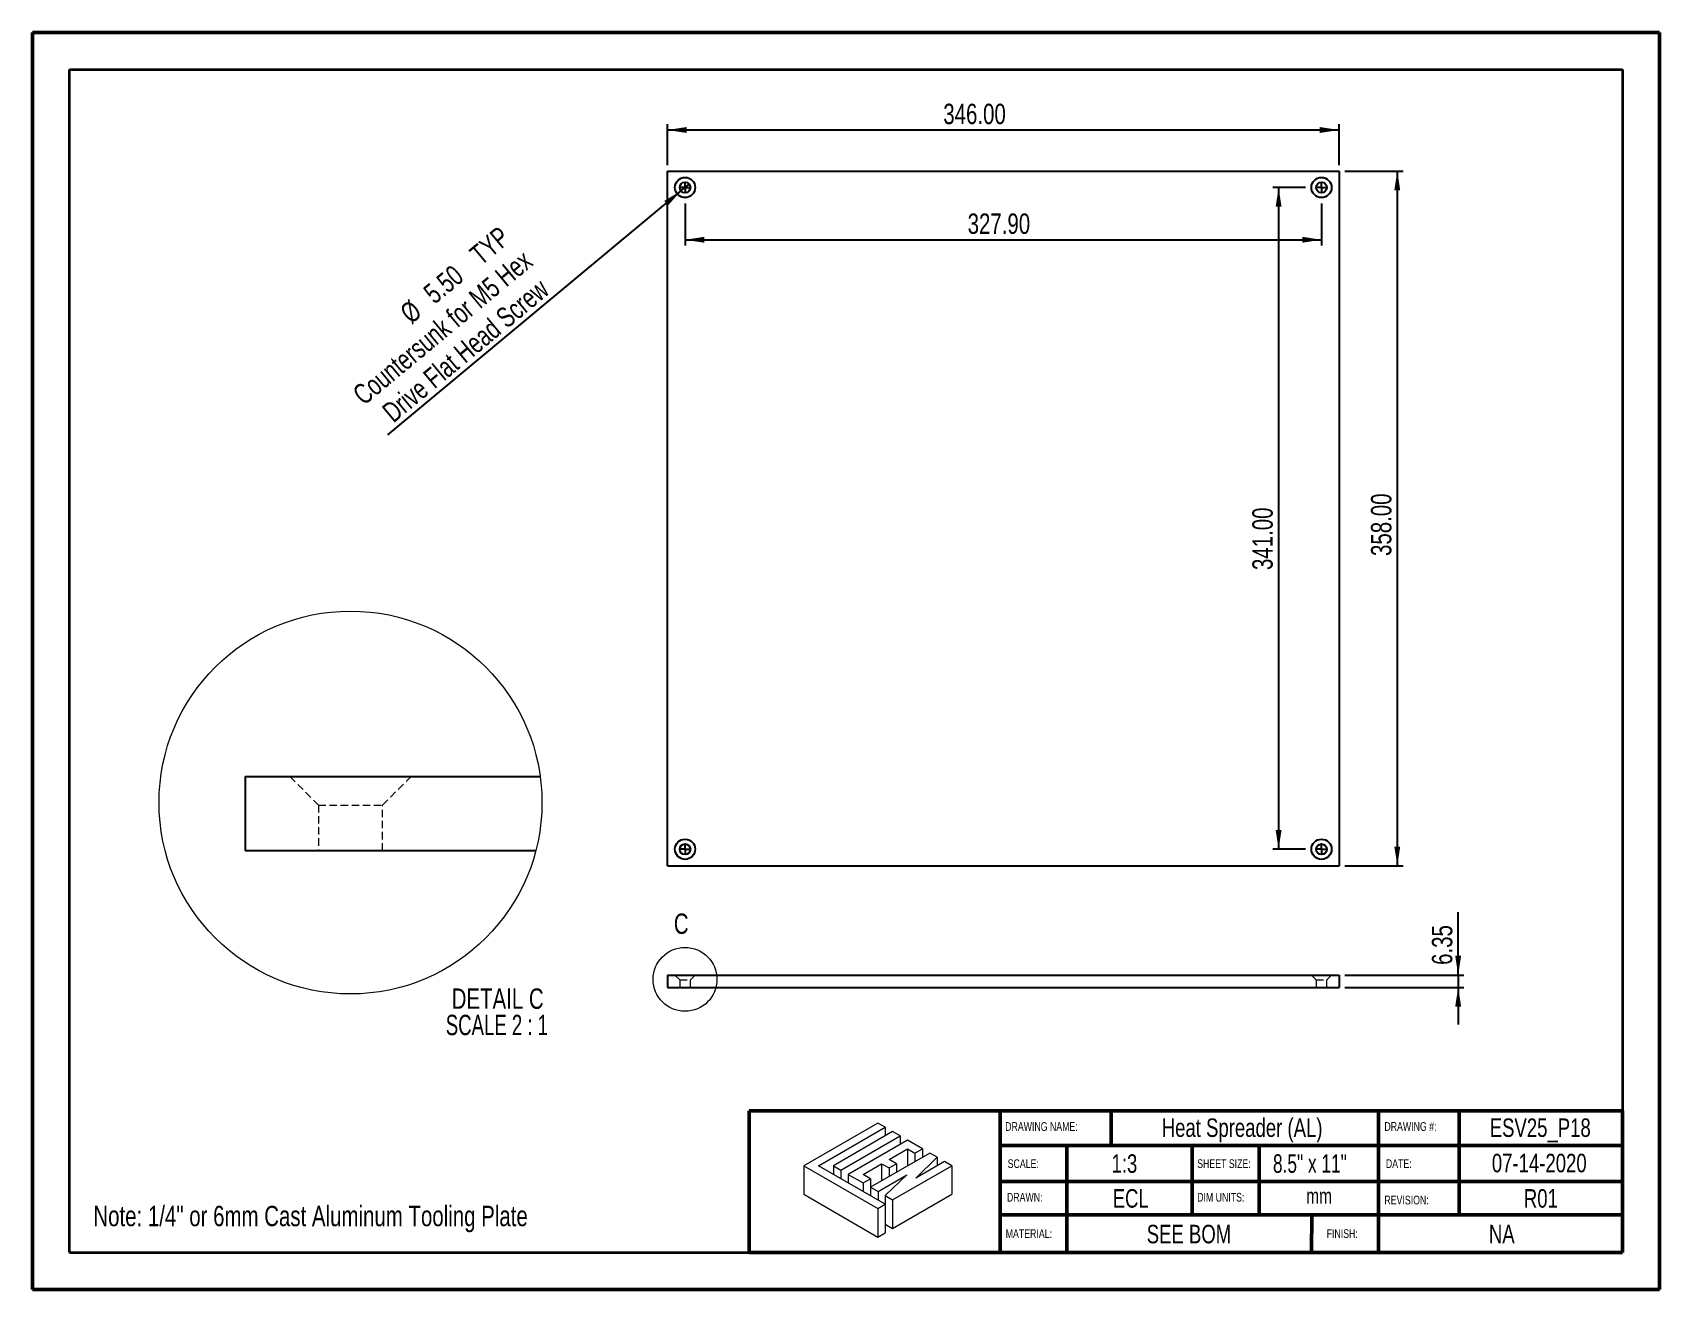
# Model space of a CAD drawing. Header units: millimetres. Extents: x 0 to 279, y 0 to 216.
import ezdxf

# ---------------------------------------------------------------- set-up
doc = ezdxf.new("R2010")
doc.units = ezdxf.units.MM
doc.linetypes.add('HIDDEN', pattern=[1.905, 1.27, -0.635])
for name, color, linetype in [('PAGE_BORDER', 7, 'Continuous'), ('TITLE_BLOCK_BORDER', 7, 'Continuous'), ('TITLE_BLOCK_TEXT', 8, 'Continuous')]:
    doc.layers.add(name, color=color, linetype=linetype)
doc.styles.add('SLDTEXTSTYLE0', font='TXT', dxfattribs={"width": 0.75})
doc.styles.add('SLDTEXTSTYLE1', font='TXT', dxfattribs={"width": 0.7})
doc.styles.add('SLDTEXTSTYLE2', font='TXT', dxfattribs={"width": 0.681818})
doc.dimstyles.new('SLDDIMSTYLE0', dxfattribs={"dimtxt": 3.5, "dimasz": 3.302, "dimexe": 0, "dimexo": 0.0625, "dimgap": 0.875, "dimtad": 1, "dimlfac": 3, "dimrnd": 1e-09, "dimzin": 4, "dimdsep": 46, "dimtxsty": 'SLDTEXTSTYLE0', "dimsah": 1, "dimcen": 0.09, "dimadec": 0, "dimazin": 1, "dimtfac": 1, "dimtofl": 0, "dimtmove": 0, "dimatfit": 3, "dimfxl": 1, "dimfrac": 2, "dimtolj": 1, "dimtzin": 12, "dimarcsym": 0})
doc.dimstyles.new('SLDDIMSTYLE1', dxfattribs={"dimtxt": 3.5, "dimasz": 3.302, "dimexe": 0, "dimexo": 0.0625, "dimgap": 0.875, "dimtad": 1, "dimlfac": 3, "dimrnd": 1e-09, "dimzin": 4, "dimdsep": 46, "dimtxsty": 'SLDTEXTSTYLE0', "dimblk1": 'NONE', "dimsah": 1, "dimcen": 0, "dimadec": 0, "dimazin": 1, "dimtfac": 1, "dimtmove": 0, "dimatfit": 3, "dimldrblk": 'NONE', "dimfxl": 1, "dimfrac": 2, "dimtolj": 1, "dimtzin": 12, "dimarcsym": 0})
doc.dimstyles.new('SLDDIMSTYLE2', dxfattribs={"dimtxt": 3.5, "dimasz": 3.302, "dimexe": 0, "dimexo": 0.0625, "dimgap": 0.875, "dimtad": 1, "dimlfac": 3, "dimrnd": 1e-09, "dimzin": 12, "dimdsep": 46, "dimtxsty": 'SLDTEXTSTYLE0', "dimsah": 1, "dimcen": 0.09, "dimadec": 0, "dimazin": 3, "dimtfac": 1, "dimtmove": 0, "dimatfit": 0, "dimfxl": 1, "dimfrac": 2, "dimtolj": 1, "dimtzin": 12, "dimarcsym": 0})

# ---------------------------------------------------------------- blocks, each defined once
blk = doc.blocks.new('Lien3D Logo')
at = {"color": 7, "linetype": 'Continuous', "lineweight": 18}
for p, q in [((10.61, 16.33), (0, 10.21)), ((11.67, 15.71), (10.61, 16.33)), ((2.13, 10.21), (11.67, 15.71)), ((12.73, 15.1), (4.26, 10.21)), ((5.32, 9.59), (13.8, 14.49)), ((11.67, 15.71), (11.67, 14.49)), ((13.8, 14.49), (12.73, 15.1)), ((13.8, 14.49), (13.8, 13.26)), ((14.86, 13.87), (6.38, 8.98)), ((18.05, 12.03), (9.57, 7.13)), ((12.22, 11.12), (14.86, 12.64)), ((16.99, 12.64), (14.86, 13.87)), ((14.86, 12.64), (15.93, 12.03)), ((14.86, 12.64), (14.86, 10.19)), ((15.93, 12.03), (16.99, 12.64)), ((15.93, 12.03), (15.93, 10.8)), ((16.99, 12.64), (16.99, 11.42)), ((19.12, 11.42), (18.05, 12.03)), ((0, 10.21), (0, 6.12)), ((0, 10.21), (10.61, 4.08)), ((11.67, 4.7), (2.13, 10.21)), ((4.26, 10.21), (4.26, 8.98)), ((4.26, 10.21), (5.32, 9.59)), ((5.32, 9.59), (5.32, 8.36)), ((8.51, 8.98), (11.15, 10.5)), ((11.15, 10.5), (12.22, 9.89)), ((11.15, 10.5), (11.15, 8.05)), ((13.28, 10.5), (12.22, 11.12)), ((12.22, 9.89), (13.28, 10.5)), ((12.22, 9.89), (12.22, 8.66)), ((12.73, 5.31), (21.21, 10.21)), ((13.28, 10.5), (13.28, 9.28)), ((16.04, 8.45), (19.12, 11.42)), ((20.15, 10.82), (16.04, 8.45)), ((19.12, 11.42), (19.12, 10.22)), ((21.21, 10.21), (20.15, 10.82)), ((21.21, 10.21), (21.21, 6.12)), ((6.38, 8.98), (8.51, 7.75)), ((6.38, 8.98), (6.38, 7.75)), ((9.57, 8.36), (8.51, 8.98)), ((8.51, 7.75), (9.57, 8.36)), ((8.51, 7.75), (8.51, 6.52)), ((9.57, 8.36), (9.57, 7.13)), ((9.57, 7.13), (10.64, 6.52)), ((9.57, 7.13), (9.57, 5.91)), ((10.64, 6.52), (14.75, 8.89)), ((14.75, 8.89), (11.67, 5.93)), ((0, 6.12), (10.61, 0)), ((10.61, 4.08), (11.67, 4.7)), ((10.64, 6.52), (10.64, 5.29)), ((11.67, 5.93), (12.73, 5.31)), ((11.67, 5.93), (11.67, 4.7)), ((11.67, 4.7), (11.67, 0.61)), ((12.73, 1.23), (21.21, 6.12)), ((12.73, 5.31), (12.73, 1.23)), ((10.61, 4.08), (10.61, 0)), ((10.61, 0), (11.67, 0.61)), ((11.67, 1.84), (12.73, 1.23))]:
    blk.add_line(p, q, dxfattribs=at)
blk = doc.blocks.new('_D')
at = {"layer": 'TITLE_BLOCK_BORDER'}
for p, q in [((109.04, 193.11), (109.04, 200.16)), ((109.04, 199.16), (224.38, 199.16)), ((224.38, 193.11), (224.38, 200.16))]:
    blk.add_line(p, q, dxfattribs=at)
for points in [[(109.04, 199.16), (112.34, 198.65), (112.34, 199.67)], [(224.38, 199.16), (221.07, 199.67), (221.07, 198.65)]]:
    blk.add_solid(points, dxfattribs=at)
at = {"layer": 'TITLE_BLOCK_BORDER', "insert": (156.41, 203.67), "char_height": 3.5, "attachment_point": 1, "style": 'SLDTEXTSTYLE0'}
blk.add_mtext('346.00', dxfattribs=at)
blk = doc.blocks.new('_D_1')
at = {"layer": 'TITLE_BLOCK_BORDER'}
for p, q in [((225.38, 192.11), (235.38, 192.11)), ((234.38, 192.11), (234.38, 72.78)), ((225.38, 72.78), (235.38, 72.78))]:
    blk.add_line(p, q, dxfattribs=at)
for points in [[(234.38, 192.11), (233.87, 188.81), (234.88, 188.81)], [(234.38, 72.78), (234.88, 76.08), (233.87, 76.08)]]:
    blk.add_solid(points, dxfattribs=at)
at = {"layer": 'TITLE_BLOCK_BORDER', "insert": (229.86, 125.99), "char_height": 3.5, "attachment_point": 1, "rotation": 90, "style": 'SLDTEXTSTYLE0'}
blk.add_mtext('358.00', dxfattribs=at)
blk = doc.blocks.new('_D_2')
at = {"layer": 'TITLE_BLOCK_BORDER'}
for q in [(60.98, 146.81), (112.76, 189.87)]:
    blk.add_line((111.35, 188.69), q, dxfattribs=at)
blk.add_solid([(111.35, 188.69), (108.49, 186.97), (109.14, 186.19)], dxfattribs=at)
at = {"layer": 'TITLE_BLOCK_BORDER', "char_height": 3.5, "attachment_point": 1, "rotation": 39.7444, "style": 'SLDTEXTSTYLE0'}
for s, insert in [('TYP', (74.78, 178.45)), ('Countersunk for M5 Hex', (54.66, 154.42)), ('Drive Flat Head Screw', (59.74, 151.42)), ('5.50', (66.82, 171.82)), ('%%c', (62.79, 168.41))]:
    blk.add_mtext(s, dxfattribs=dict(at, insert=insert))
blk = doc.blocks.new('_NONE')
blk = doc.blocks.new('_D_3')
at = {"layer": 'TITLE_BLOCK_BORDER'}
for p, q in [((112.06, 186.53), (112.06, 179.3)), ((221.36, 186.53), (221.36, 179.3)), ((112.06, 180.3), (221.36, 180.3))]:
    blk.add_line(p, q, dxfattribs=at)
for points in [[(112.06, 180.3), (115.36, 179.8), (115.36, 180.81)], [(221.36, 180.3), (218.06, 180.81), (218.06, 179.8)]]:
    blk.add_solid(points, dxfattribs=at)
at = {"layer": 'TITLE_BLOCK_BORDER', "insert": (160.59, 184.82), "char_height": 3.5, "attachment_point": 1, "style": 'SLDTEXTSTYLE0'}
blk.add_mtext('327.90', dxfattribs=at)
blk = doc.blocks.new('_D_4')
at = {"layer": 'TITLE_BLOCK_BORDER'}
for p, q in [((218.61, 189.28), (212.99, 189.28)), ((213.99, 189.28), (213.99, 75.61)), ((218.61, 75.61), (212.99, 75.61))]:
    blk.add_line(p, q, dxfattribs=at)
for points in [[(213.99, 189.28), (213.49, 185.98), (214.5, 185.98)], [(213.99, 75.61), (214.5, 78.92), (213.49, 78.92)]]:
    blk.add_solid(points, dxfattribs=at)
at = {"layer": 'TITLE_BLOCK_BORDER', "insert": (209.48, 123.58), "char_height": 3.5, "attachment_point": 1, "rotation": 90, "style": 'SLDTEXTSTYLE0'}
blk.add_mtext('341.00', dxfattribs=at)
blk = doc.blocks.new('SW_CENTERMARKSYMBOL_97')
at = {"layer": 'TITLE_BLOCK_BORDER', "color": 0}
for p, q in [((-1.67, 0), (-1.75, 0)), ((0, 0), (-0.83, 0)), ((0, 1.67), (0, 1.75)), ((0, 0), (0, 0.83)), ((0, 0), (0, -0.83)), ((0, 0), (0.83, 0)), ((1.67, 0), (1.75, 0)), ((0, -1.67), (0, -1.75))]:
    blk.add_line(p, q, dxfattribs=at)
blk = doc.blocks.new('SW_CENTERMARKSYMBOL_98')
at = {"layer": 'TITLE_BLOCK_BORDER', "color": 0}
for p, q in [((-1.67, 0), (-1.75, 0)), ((0, 0), (-0.83, 0)), ((0, 1.67), (0, 1.75)), ((0, 0), (0, 0.83)), ((0, 0), (0, -0.83)), ((0, 0), (0.83, 0)), ((1.67, 0), (1.75, 0)), ((0, -1.67), (0, -1.75))]:
    blk.add_line(p, q, dxfattribs=at)
blk = doc.blocks.new('SW_CENTERMARKSYMBOL_99')
at = {"layer": 'TITLE_BLOCK_BORDER', "color": 0}
for p, q in [((-1.67, 0), (-1.75, 0)), ((0, 0), (-0.83, 0)), ((0, 1.67), (0, 1.75)), ((0, 0), (0, 0.83)), ((0, 0), (0, -0.83)), ((0, 0), (0.83, 0)), ((1.67, 0), (1.75, 0)), ((0, -1.67), (0, -1.75))]:
    blk.add_line(p, q, dxfattribs=at)
blk = doc.blocks.new('SW_CENTERMARKSYMBOL_100')
at = {"layer": 'TITLE_BLOCK_BORDER', "color": 0}
for p, q in [((-1.67, 0), (-1.75, 0)), ((0, 0), (-0.83, 0)), ((0, 1.67), (0, 1.75)), ((0, 0), (0, 0.83)), ((0, 0), (0, -0.83)), ((0, 0), (0.83, 0)), ((1.67, 0), (1.75, 0)), ((0, -1.67), (0, -1.75))]:
    blk.add_line(p, q, dxfattribs=at)
blk = doc.blocks.new('_D_5')
at = {"layer": 'TITLE_BLOCK_BORDER'}
for p, q in [((244.83, 54.01), (244.83, 64.8)), ((225.38, 54.01), (245.83, 54.01)), ((244.83, 54.01), (244.83, 51.89)), ((225.38, 51.89), (245.83, 51.89)), ((244.83, 51.89), (244.83, 45.54))]:
    blk.add_line(p, q, dxfattribs=at)
for points in [[(244.83, 54.01), (245.34, 57.31), (244.32, 57.31)], [(244.83, 51.89), (244.32, 48.59), (245.34, 48.59)]]:
    blk.add_solid(points, dxfattribs=at)
at = {"layer": 'TITLE_BLOCK_BORDER', "insert": (240.32, 55.75), "char_height": 3.5, "attachment_point": 1, "rotation": 90, "style": 'SLDTEXTSTYLE0'}
blk.add_mtext('6.35', dxfattribs=at)
blk = doc.blocks.new('SW_NOTE_171')
at = {"layer": 'TITLE_BLOCK_BORDER', "color": 0, "char_height": 3.5, "attachment_point": 2}
for s, insert, style in [('DETAIL C', (9.68, 4.51), 'SLDTEXTSTYLE0'), ('SCALE 2 : 1', (9.55, -0.01), 'SLDTEXTSTYLE2')]:
    blk.add_mtext(s, dxfattribs=dict(at, insert=insert, style=style))

msp = doc.modelspace()

# ---------------------------------------------------------------- linework, layer by layer
at = {"color": 7, "linetype": 'Continuous', "lineweight": 50}
for p, q in [((0, 0), (0, 215.9)), ((0, 215.9), (279.4, 215.9)), ((279.4, 0), (279.4, 215.9)), ((0, 0), (279.4, 0))]:
    msp.add_line(p, q, dxfattribs=at)
at = {"color": 7, "linetype": 'Continuous', "lineweight": 25}
for p, q in [((109.0419, 72.7803), (109.0419, 192.1136)), ((109.0419, 192.1136), (224.3752, 192.1136)), ((224.3752, 192.1136), (224.3752, 72.7803)), ((36.5044, 88.1061), (87.1815, 88.1061)), ((36.5044, 88.1061), (36.5044, 75.4061)), ((36.5044, 75.4061), (86.4377, 75.4061)), ((109.0419, 72.7803), (224.3752, 72.7803)), ((109.0419, 54.0059), (224.3752, 54.0059)), ((109.0419, 54.0059), (109.0419, 51.8893)), ((224.3752, 54.0059), (224.3752, 51.8893)), ((109.0419, 51.8893), (224.3752, 51.8893))]:
    msp.add_line(p, q, dxfattribs=at)
at = {"color": 7, "linetype": 'HIDDEN', "lineweight": 18}
for p, q in [((44.2044, 88.1061), (49.1044, 83.2061)), ((60.1044, 83.2061), (65.0044, 88.1061)), ((49.1044, 83.2061), (60.1044, 83.2061)), ((49.1044, 83.2061), (49.1044, 75.4061)), ((60.1044, 75.4061), (60.1044, 83.2061)), ((110.3252, 54.0059), (111.1419, 53.1893)), ((111.1419, 53.1893), (112.9752, 53.1893)), ((111.1419, 53.1893), (111.1419, 51.8893)), ((112.9752, 53.1893), (113.7919, 54.0059)), ((112.9752, 51.8893), (112.9752, 53.1893)), ((219.6252, 54.0059), (220.4419, 53.1893)), ((220.4419, 53.1893), (222.2752, 53.1893)), ((220.4419, 53.1893), (220.4419, 51.8893)), ((222.2752, 53.1893), (223.0919, 54.0059)), ((222.2752, 51.8893), (222.2752, 53.1893))]:
    msp.add_line(p, q, dxfattribs=at)
at = {"color": 7, "linetype": 'Continuous', "lineweight": 25}
for centre, radius in [((112.0586, 189.2803), 1.7333), ((112.0586, 189.2803), 0.9167), ((221.3586, 189.2803), 1.7333), ((221.3586, 189.2803), 0.9167), ((112.0586, 75.6136), 1.7333), ((112.0586, 75.6136), 0.9167), ((221.3586, 75.6136), 1.7333), ((221.3586, 75.6136), 0.9167)]:
    msp.add_circle(centre, radius, dxfattribs=at)
at = {"color": 7, "linetype": 'Continuous', "lineweight": 18}
for centre, radius in [((54.6044, 83.6409), 32.8815), ((112.0586, 53.2619), 5.4802)]:
    msp.add_circle(centre, radius, dxfattribs=at)
at = {"layer": 'PAGE_BORDER', "lineweight": 35}
for p, q in [((6.35, 209.55), (273.05, 209.55)), ((6.35, 6.35), (6.35, 209.55)), ((273.05, 209.55), (273.05, 6.35)), ((6.35, 6.35), (273.05, 6.35))]:
    msp.add_line(p, q, dxfattribs=at)
at = {"layer": 'TITLE_BLOCK_BORDER', "lineweight": 50}
for p, q in [((123.0873, 30.7079), (123.0873, 6.35)), ((166.1797, 30.7079), (123.0873, 30.7079)), ((166.1797, 30.7079), (166.1797, 6.35)), ((273.05, 30.7079), (166.1797, 30.7079)), ((185.238, 30.7079), (185.238, 24.7778)), ((231.1258, 30.7079), (231.1258, 6.35)), ((245.0295, 30.7079), (245.0295, 12.839)), ((273.05, 30.7079), (273.05, 6.35)), ((273.05, 24.7327), (166.1797, 24.7327)), ((177.6057, 24.7327), (177.6057, 6.35)), ((199.1605, 24.7327), (199.1605, 12.839)), ((210.638, 24.7327), (210.638, 12.839)), ((273.05, 18.5181), (166.1797, 18.5181)), ((166.3596, 12.839), (273.05, 12.839)), ((219.7048, 12.839), (219.6149, 6.35)), ((166.1797, 6.35), (123.0873, 6.35)), ((166.1797, 6.35), (273.05, 6.35))]:
    msp.add_line(p, q, dxfattribs=at)

# ---------------------------------------------------------------- block references
at = {"layer": 'TITLE_BLOCK_BORDER'}
for name, p in [('SW_CENTERMARKSYMBOL_100', (112.0586, 189.2803)), ('SW_CENTERMARKSYMBOL_99', (221.3586, 189.2803)), ('SW_CENTERMARKSYMBOL_97', (112.0586, 75.6136)), ('SW_CENTERMARKSYMBOL_98', (221.3586, 75.6136)), ('SW_NOTE_171', (70.1996, 47.1948))]:
    msp.add_blockref(name, p, dxfattribs=at)
at = {"layer": 'TITLE_BLOCK_BORDER', "xscale": 1.2, "yscale": 1.2, "zscale": 1.2}
msp.add_blockref('Lien3D Logo', (132.4321, 8.9975), dxfattribs=at)

# ---------------------------------------------------------------- texts
at = {"color": 7, "linetype": 'Continuous', "lineweight": 18, "insert": (110.1318, 64.579), "char_height": 3.5, "attachment_point": 1, "style": 'SLDTEXTSTYLE0'}
msp.add_mtext('C', dxfattribs=at)
at = {"layer": 'TITLE_BLOCK_BORDER', "style": 'SLDTEXTSTYLE0'}
for s, insert, char_height, attachment_point in [('Heat Spreader (AL)', (207.7271, 29.3771), 3.175, 2), ('ESV25_P18', (258.9253, 29.3771), 3.175, 2), ('07-14-2020', (258.7556, 23.3056), 3.175, 2), ('ECL', (188.5933, 17.2296), 3.175, 2), ('mm', (220.9472, 17.3894), 2.64583, 2), ('R01', (259.0329, 17.2296), 3.175, 2), ('Note: 1/4" or 6mm Cast Aluminum Tooling Plate', (10.4494, 14.3682), 3.5, 1), ('SEE BOM', (198.5989, 11.1053), 3.175, 2), ('NA', (252.3244, 11.1053), 3.175, 2)]:
    msp.add_mtext(s, dxfattribs=dict(at, insert=insert, char_height=char_height, attachment_point=attachment_point))
at = {"layer": 'TITLE_BLOCK_TEXT', "attachment_point": 1}
for s, insert, char_height, style in [('DRAWING NAME:', (167.0419, 28.7409), 1.5, 'SLDTEXTSTYLE0'), ('DRAWING #:', (232.1641, 28.7457), 1.5, 'SLDTEXTSTYLE0'), ('SCALE:', (167.4667, 22.3605), 1.5, 'SLDTEXTSTYLE0'), ('1:3', (185.2995, 23.2125), 3.175, 'SLDTEXTSTYLE0'), ('SHEET SIZE:', (200.0126, 22.3605), 1.5, 'SLDTEXTSTYLE0'), ('8.5" x 11"', (213.0235, 23.2125), 3.175, 'SLDTEXTSTYLE1'), ('DATE:', (232.4175, 22.3605), 1.5, 'SLDTEXTSTYLE0'), ('DRAWN:', (167.3439, 16.5911), 1.5, 'SLDTEXTSTYLE0'), ('DIM UNITS:', (200.0083, 16.5911), 1.5, 'SLDTEXTSTYLE0'), ('REVISION:', (232.1641, 16.1111), 1.5, 'SLDTEXTSTYLE0'), ('MATERIAL:', (167.1307, 10.3416), 1.5, 'SLDTEXTSTYLE0'), ('FINISH:', (222.2447, 10.3416), 1.5, 'SLDTEXTSTYLE0')]:
    msp.add_mtext(s, dxfattribs=dict(at, insert=insert, char_height=char_height, style=style))

# ---------------------------------------------------------------- dimensions: what is measured, and where the dimension line sits
at = {"layer": 'TITLE_BLOCK_BORDER'}
for base, p1, p2, picture, middle in [((224.3752, 199.1597), (109.0419, 192.1136), (224.3752, 192.1136), '_D', (163.5262, 199.1597)), ((221.3586, 180.3047), (112.0586, 187.5303), (221.3586, 187.5303), '_D_3', (167.7048, 180.3047))]:
    dim = msp.add_linear_dim(base=base, p1=p1, p2=p2, dimstyle='SLDDIMSTYLE0', dxfattribs=at)
    dim.commit()
    dim.dimension.update_dxf_attribs({"geometry": picture, "text_midpoint": middle, "dimtype": 160})
for base, p1, p2, dimstyle, picture, middle in [((234.3752, 72.7803), (224.3752, 192.1136), (224.3752, 72.7803), 'SLDDIMSTYLE0', '_D_1', (234.3752, 133.0982)), ((213.9935, 75.6136), (219.6086, 189.2803), (219.6086, 75.6136), 'SLDDIMSTYLE0', '_D_4', (213.9935, 130.6896)), ((244.8323, 51.8893), (224.3752, 54.0059), (224.3752, 51.8893), 'SLDDIMSTYLE2', '_D_5', (244.8323, 60.2759))]:
    dim = msp.add_linear_dim(base=base, p1=p1, p2=p2, angle=90, dimstyle=dimstyle, dxfattribs=at)
    dim.commit()
    dim.dimension.update_dxf_attribs({"geometry": picture, "text_midpoint": middle, "dimtype": 160})
dim = msp.add_diameter_dim_2p(p1=(112.7634, 189.8664), p2=(111.3537, 188.6942), text='<> TYP\\PCountersunk for M5 Hex\\PDrive Flat Head Screw', dimstyle='SLDDIMSTYLE1', dxfattribs=at)
dim.commit()
dim.dimension.update_dxf_attribs({"geometry": '_D_2', "text_midpoint": (80.9208, 163.3884), "dimtype": 163})

doc.saveas('drawing.dxf')
